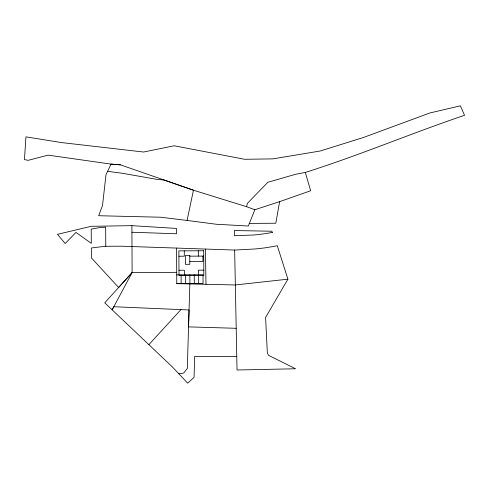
<?xml version="1.0" encoding="UTF-8"?>
<svg xmlns="http://www.w3.org/2000/svg" width="489" height="489" viewBox="0 0 489 489"><rect width="100%" height="100%" fill="white"/><g stroke="black" fill="none" stroke-linecap="round" stroke-linejoin="round"><path stroke-width="0.73" d="M189.842 283.944L188.546 326.872L236.15 328.302M279.622 201.639L254.867 209.72L246.658 206.725L247.306 203.461L267.838 182.287L295.313 174.371L305.319 172.415L310.656 190.759L279.622 201.639L275.802 223.228L249.366 223.406M120.441 164.854L111.04 164.102L106.009 174.646L102.501 205.588L98.662 215.722L160.863 217.232L187.067 220.447L193.455 190.209L120.435 164.842L111.04 164.108L48.105 155.135L28.173 160.343L24.45 159.603L25.954 136.847L61.217 142.537L143.564 152.024L174.17 145.771L244.616 159.286L272.838 158.882L320.264 150.997L363.48 137.476L429.904 112.965L460.375 105.832L464.55 115.318C411.096 133.326 359.134 155.484 305.319 172.415M254.867 209.72L248.32 226.022L216.346 224.255L187.067 220.447M176.706 272.33L132.109 272.575L112.146 309.812L113.809 306.725L189.06 309.965L187.305 368.51L183.723 373.034L178.852 373.804L172.385 366.952L104.768 302.832L132.109 272.575L131.902 225.661L91.211 226.303L57.464 234.335L65.178 243.51L75.96 232.409L91.296 243.333L91.211 229.115L100.398 227.471L105.673 227.171L105.783 246.279M287.905 279.182L265.606 317.41L267.33 352.685L268.443 355.277L295.552 368.767L237.031 370.002L234.653 250.056L254.879 248.98A201.926 201.926 0 0 0 267.208 247.52L277.312 245.747L287.905 279.182L235.233 284.965L176.767 283.644L176.578 248.088M132.109 272.575L118.619 287.501L91.406 257.905L91.333 247.978L105.098 246.279L121.193 246.193L234.653 250.056M148.925 344.598L180.948 309.616M178.901 256.23L184.304 256.205L184.274 250.851M189.769 256.175L203.73 256.095M189.793 261.432L202.947 261.364L202.917 256.102M178.974 270.258L184.377 270.228L184.408 275.576M203.809 270.124L198.406 270.154L198.43 275.503M176.718 274.879L203.014 274.739L203.063 283.504L176.767 283.644M236.743 356.536L194.683 356.359L194.054 377.367L187.654 383.168L178.852 373.804M131.932 232.238L176.498 233.766L176.468 228.436L131.902 225.661M107.586 171.333L122.207 173.259L156.78 179.341L164.108 180.025L193.455 190.209L246.658 206.725M205.429 249.054L205.985 284.305M198.632 274.763L198.681 283.528M198.302 250.778L198.326 256.126M194.249 274.787L194.298 283.553M189.866 274.812L189.915 283.577M185.484 274.836L185.533 283.602M181.101 274.855L181.15 283.626M272.342 232.422L267.422 233.29A189.322 189.322 0 0 1 253.657 235.007L234.414 235.704L234.329 230.545L271.841 231.23L272.342 232.422M203.705 250.747L178.87 250.881L179.005 275.607L203.834 275.472L203.705 250.747M189.763 255.527L185.38 255.551L185.429 264.317L189.811 264.292L189.763 255.527"/></g></svg>
